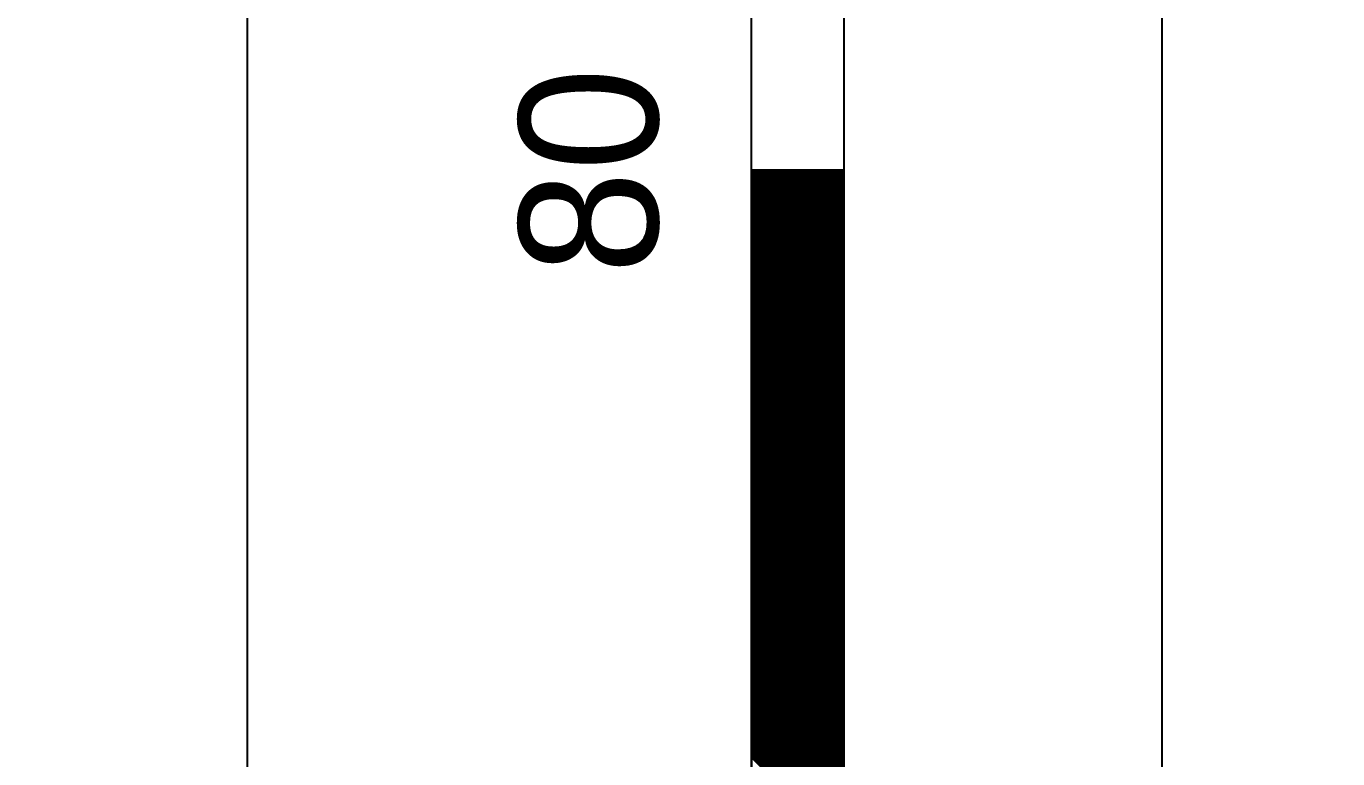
# Model space of a CAD drawing. Extents: x 731854 to 732444, y 4380981 to 4382008.
# Drawn here: x 732085.85 to 732099.99, y 4381954.66 to 4381962.56 of the extents above; entities that cross this region are included whole.
import ezdxf
from ezdxf.enums import TextEntityAlignment as Align

# ---------------------------------------------------------------- set-up
doc = ezdxf.new("R2010")
doc.units = 0
doc.layers.get('0').update_dxf_attribs({"linetype": 'CONTINUOUS'})

msp = doc.modelspace()

# ---------------------------------------------------------------- linework, layer by layer
at = {"color": 0, "linetype": 'CONTINUOUS'}
for p, q in [((732093.67, 4381881.01), (732093.67, 4381981.01)), ((732093.67, 4381881.01), (732093.67, 4381981.01)), ((732094.67, 4381881.01), (732094.67, 4381981.01)), ((732094.67, 4381881.01), (732094.67, 4381981.01)), ((732094.67, 4381960), (732093.67, 4381961)), ((732094.67, 4381960), (732093.67, 4381961)), ((732094.67, 4381959.99), (732093.67, 4381960.99)), ((732094.67, 4381959.99), (732093.67, 4381960.99)), ((732094.67, 4381959.97), (732093.67, 4381960.97)), ((732094.67, 4381959.97), (732093.67, 4381960.97)), ((732094.67, 4381959.96), (732093.67, 4381960.96)), ((732094.67, 4381959.96), (732093.67, 4381960.96)), ((732094.67, 4381959.95), (732093.67, 4381960.95)), ((732094.67, 4381959.95), (732093.67, 4381960.95)), ((732094.67, 4381959.93), (732093.67, 4381960.93)), ((732094.67, 4381959.93), (732093.67, 4381960.93)), ((732094.67, 4381959.92), (732093.67, 4381960.92)), ((732094.67, 4381959.92), (732093.67, 4381960.92)), ((732094.67, 4381959.9), (732093.67, 4381960.9)), ((732094.67, 4381959.9), (732093.67, 4381960.9)), ((732094.67, 4381960.02), (732093.68, 4381961.01)), ((732094.67, 4381960.02), (732093.68, 4381961.01)), ((732094.67, 4381960.03), (732093.69, 4381961.01)), ((732094.67, 4381960.03), (732093.69, 4381961.01)), ((732094.67, 4381960.05), (732093.71, 4381961.01)), ((732094.67, 4381960.05), (732093.71, 4381961.01)), ((732094.67, 4381960.06), (732093.72, 4381961.01)), ((732094.67, 4381960.06), (732093.72, 4381961.01)), ((732094.67, 4381960.07), (732093.73, 4381961.01)), ((732094.67, 4381960.07), (732093.73, 4381961.01)), ((732094.67, 4381960.09), (732093.75, 4381961.01)), ((732094.67, 4381960.09), (732093.75, 4381961.01)), ((732094.67, 4381960.1), (732093.76, 4381961.01)), ((732094.67, 4381960.1), (732093.76, 4381961.01)), ((732094.67, 4381960.12), (732093.78, 4381961.01)), ((732094.67, 4381960.12), (732093.78, 4381961.01)), ((732094.67, 4381960.13), (732093.79, 4381961.01)), ((732094.67, 4381960.13), (732093.79, 4381961.01)), ((732094.67, 4381960.14), (732093.8, 4381961.01)), ((732094.67, 4381960.14), (732093.8, 4381961.01)), ((732094.67, 4381960.16), (732093.82, 4381961.01)), ((732094.67, 4381960.16), (732093.82, 4381961.01)), ((732094.67, 4381960.17), (732093.83, 4381961.01)), ((732094.67, 4381960.17), (732093.83, 4381961.01)), ((732094.67, 4381960.19), (732093.85, 4381961.01)), ((732094.67, 4381960.19), (732093.85, 4381961.01)), ((732094.67, 4381960.2), (732093.86, 4381961.01)), ((732094.67, 4381960.2), (732093.86, 4381961.01)), ((732094.67, 4381960.22), (732093.88, 4381961.01)), ((732094.67, 4381960.22), (732093.88, 4381961.01)), ((732094.67, 4381960.23), (732093.89, 4381961.01)), ((732094.67, 4381960.23), (732093.89, 4381961.01)), ((732094.67, 4381960.24), (732093.9, 4381961.01)), ((732094.67, 4381960.24), (732093.9, 4381961.01)), ((732094.67, 4381960.26), (732093.92, 4381961.01)), ((732094.67, 4381960.26), (732093.92, 4381961.01)), ((732094.67, 4381960.27), (732093.93, 4381961.01)), ((732094.67, 4381960.27), (732093.93, 4381961.01)), ((732094.67, 4381960.29), (732093.95, 4381961.01)), ((732094.67, 4381960.29), (732093.95, 4381961.01)), ((732094.67, 4381960.3), (732093.96, 4381961.01)), ((732094.67, 4381960.3), (732093.96, 4381961.01)), ((732094.67, 4381960.31), (732093.97, 4381961.01)), ((732094.67, 4381960.31), (732093.97, 4381961.01)), ((732094.67, 4381960.33), (732093.99, 4381961.01)), ((732094.67, 4381960.33), (732093.99, 4381961.01)), ((732094.67, 4381960.34), (732094, 4381961.01)), ((732094.67, 4381960.34), (732094, 4381961.01)), ((732094.67, 4381960.36), (732094.02, 4381961.01)), ((732094.67, 4381960.36), (732094.02, 4381961.01)), ((732094.67, 4381960.37), (732094.03, 4381961.01)), ((732094.67, 4381960.37), (732094.03, 4381961.01)), ((732094.67, 4381960.39), (732094.05, 4381961.01)), ((732094.67, 4381960.39), (732094.05, 4381961.01)), ((732094.67, 4381960.4), (732094.06, 4381961.01)), ((732094.67, 4381960.4), (732094.06, 4381961.01)), ((732094.67, 4381960.41), (732094.07, 4381961.01)), ((732094.67, 4381960.41), (732094.07, 4381961.01)), ((732094.67, 4381960.43), (732094.09, 4381961.01)), ((732094.67, 4381960.43), (732094.09, 4381961.01)), ((732094.67, 4381960.44), (732094.1, 4381961.01)), ((732094.67, 4381960.44), (732094.1, 4381961.01)), ((732094.67, 4381960.46), (732094.12, 4381961.01)), ((732094.67, 4381960.46), (732094.12, 4381961.01)), ((732094.67, 4381960.47), (732094.13, 4381961.01)), ((732094.67, 4381960.47), (732094.13, 4381961.01)), ((732094.67, 4381960.48), (732094.14, 4381961.01)), ((732094.67, 4381960.48), (732094.14, 4381961.01)), ((732094.67, 4381960.5), (732094.16, 4381961.01)), ((732094.67, 4381960.5), (732094.16, 4381961.01)), ((732094.67, 4381960.51), (732094.17, 4381961.01)), ((732094.67, 4381960.51), (732094.17, 4381961.01)), ((732094.67, 4381960.53), (732094.19, 4381961.01)), ((732094.67, 4381960.53), (732094.19, 4381961.01)), ((732094.67, 4381960.54), (732094.2, 4381961.01)), ((732094.67, 4381960.54), (732094.2, 4381961.01)), ((732094.67, 4381960.55), (732094.21, 4381961.01)), ((732094.67, 4381960.55), (732094.21, 4381961.01)), ((732094.67, 4381960.57), (732094.23, 4381961.01)), ((732094.67, 4381960.57), (732094.23, 4381961.01)), ((732094.67, 4381960.58), (732094.24, 4381961.01)), ((732094.67, 4381960.58), (732094.24, 4381961.01)), ((732094.67, 4381960.6), (732094.26, 4381961.01)), ((732094.67, 4381960.6), (732094.26, 4381961.01)), ((732094.67, 4381960.61), (732094.27, 4381961.01)), ((732094.67, 4381960.61), (732094.27, 4381961.01)), ((732094.67, 4381960.63), (732094.29, 4381961.01)), ((732094.67, 4381960.63), (732094.29, 4381961.01)), ((732094.67, 4381960.64), (732094.3, 4381961.01)), ((732094.67, 4381960.64), (732094.3, 4381961.01)), ((732094.67, 4381960.65), (732094.31, 4381961.01)), ((732094.67, 4381960.65), (732094.31, 4381961.01)), ((732094.67, 4381960.67), (732094.33, 4381961.01)), ((732094.67, 4381960.67), (732094.33, 4381961.01)), ((732094.67, 4381960.68), (732094.34, 4381961.01)), ((732094.67, 4381960.68), (732094.34, 4381961.01)), ((732094.67, 4381960.7), (732094.36, 4381961.01)), ((732094.67, 4381960.7), (732094.36, 4381961.01)), ((732094.67, 4381960.71), (732094.37, 4381961.01)), ((732094.67, 4381960.71), (732094.37, 4381961.01)), ((732094.67, 4381960.72), (732094.38, 4381961.01)), ((732094.67, 4381960.72), (732094.38, 4381961.01)), ((732094.67, 4381960.74), (732094.4, 4381961.01)), ((732094.67, 4381960.74), (732094.4, 4381961.01)), ((732094.67, 4381960.75), (732094.41, 4381961.01)), ((732094.67, 4381960.75), (732094.41, 4381961.01)), ((732094.67, 4381960.77), (732094.43, 4381961.01)), ((732094.67, 4381960.77), (732094.43, 4381961.01)), ((732094.67, 4381960.78), (732094.44, 4381961.01)), ((732094.67, 4381960.78), (732094.44, 4381961.01)), ((732094.67, 4381960.8), (732094.46, 4381961.01)), ((732094.67, 4381960.8), (732094.46, 4381961.01)), ((732094.67, 4381960.81), (732094.47, 4381961.01)), ((732094.67, 4381960.81), (732094.47, 4381961.01)), ((732094.67, 4381960.82), (732094.48, 4381961.01)), ((732094.67, 4381960.82), (732094.48, 4381961.01)), ((732094.67, 4381960.84), (732094.5, 4381961.01)), ((732094.67, 4381960.84), (732094.5, 4381961.01)), ((732094.67, 4381960.85), (732094.51, 4381961.01)), ((732094.67, 4381960.85), (732094.51, 4381961.01)), ((732094.67, 4381960.87), (732094.53, 4381961.01)), ((732094.67, 4381960.87), (732094.53, 4381961.01)), ((732094.67, 4381960.88), (732094.54, 4381961.01)), ((732094.67, 4381960.88), (732094.54, 4381961.01)), ((732094.67, 4381960.89), (732094.55, 4381961.01)), ((732094.67, 4381960.89), (732094.55, 4381961.01)), ((732094.67, 4381960.91), (732094.57, 4381961.01)), ((732094.67, 4381960.91), (732094.57, 4381961.01)), ((732094.67, 4381960.92), (732094.58, 4381961.01)), ((732094.67, 4381960.92), (732094.58, 4381961.01)), ((732094.67, 4381960.94), (732094.6, 4381961.01)), ((732094.67, 4381960.94), (732094.6, 4381961.01)), ((732094.67, 4381960.95), (732094.61, 4381961.01)), ((732094.67, 4381960.95), (732094.61, 4381961.01)), ((732094.67, 4381960.96), (732094.62, 4381961.01)), ((732094.67, 4381960.96), (732094.62, 4381961.01)), ((732094.67, 4381960.98), (732094.64, 4381961.01)), ((732094.67, 4381960.98), (732094.64, 4381961.01)), ((732094.67, 4381960.99), (732094.65, 4381961.01)), ((732094.67, 4381960.99), (732094.65, 4381961.01)), ((732094.67, 4381959.89), (732093.67, 4381960.89)), ((732094.67, 4381959.89), (732093.67, 4381960.89)), ((732094.67, 4381959.88), (732093.67, 4381960.88)), ((732094.67, 4381959.88), (732093.67, 4381960.88)), ((732094.67, 4381959.86), (732093.67, 4381960.86)), ((732094.67, 4381959.86), (732093.67, 4381960.86)), ((732094.67, 4381959.85), (732093.67, 4381960.85)), ((732094.67, 4381959.85), (732093.67, 4381960.85)), ((732094.67, 4381959.83), (732093.67, 4381960.83)), ((732094.67, 4381959.83), (732093.67, 4381960.83)), ((732094.67, 4381959.82), (732093.67, 4381960.82)), ((732094.67, 4381959.82), (732093.67, 4381960.82)), ((732094.67, 4381959.81), (732093.67, 4381960.81)), ((732094.67, 4381959.81), (732093.67, 4381960.81)), ((732094.67, 4381959.79), (732093.67, 4381960.79)), ((732094.67, 4381959.79), (732093.67, 4381960.79)), ((732094.67, 4381959.78), (732093.67, 4381960.78)), ((732094.67, 4381959.78), (732093.67, 4381960.78)), ((732094.67, 4381959.76), (732093.67, 4381960.76)), ((732094.67, 4381959.76), (732093.67, 4381960.76)), ((732094.67, 4381959.75), (732093.67, 4381960.75)), ((732094.67, 4381959.75), (732093.67, 4381960.75)), ((732094.67, 4381959.73), (732093.67, 4381960.73)), ((732094.67, 4381959.73), (732093.67, 4381960.73)), ((732094.67, 4381959.72), (732093.67, 4381960.72)), ((732094.67, 4381959.72), (732093.67, 4381960.72)), ((732094.67, 4381959.71), (732093.67, 4381960.71)), ((732094.67, 4381959.71), (732093.67, 4381960.71)), ((732094.67, 4381959.69), (732093.67, 4381960.69)), ((732094.67, 4381959.69), (732093.67, 4381960.69)), ((732094.67, 4381959.68), (732093.67, 4381960.68)), ((732094.67, 4381959.68), (732093.67, 4381960.68)), ((732094.67, 4381959.66), (732093.67, 4381960.66)), ((732094.67, 4381959.66), (732093.67, 4381960.66)), ((732094.67, 4381959.65), (732093.67, 4381960.65)), ((732094.67, 4381959.65), (732093.67, 4381960.65)), ((732094.67, 4381959.64), (732093.67, 4381960.64)), ((732094.67, 4381959.64), (732093.67, 4381960.64)), ((732094.67, 4381959.62), (732093.67, 4381960.62)), ((732094.67, 4381959.62), (732093.67, 4381960.62)), ((732094.67, 4381959.61), (732093.67, 4381960.61)), ((732094.67, 4381959.61), (732093.67, 4381960.61)), ((732094.67, 4381959.59), (732093.67, 4381960.59)), ((732094.67, 4381959.59), (732093.67, 4381960.59)), ((732094.67, 4381959.58), (732093.67, 4381960.58)), ((732094.67, 4381959.58), (732093.67, 4381960.58)), ((732094.67, 4381959.56), (732093.67, 4381960.56)), ((732094.67, 4381959.56), (732093.67, 4381960.56)), ((732094.67, 4381959.55), (732093.67, 4381960.55)), ((732094.67, 4381959.55), (732093.67, 4381960.55)), ((732094.67, 4381959.54), (732093.67, 4381960.54)), ((732094.67, 4381959.54), (732093.67, 4381960.54)), ((732094.67, 4381959.52), (732093.67, 4381960.52)), ((732094.67, 4381959.52), (732093.67, 4381960.52)), ((732094.67, 4381959.51), (732093.67, 4381960.51)), ((732094.67, 4381959.51), (732093.67, 4381960.51)), ((732094.67, 4381959.49), (732093.67, 4381960.49)), ((732094.67, 4381959.49), (732093.67, 4381960.49)), ((732094.67, 4381959.48), (732093.67, 4381960.48)), ((732094.67, 4381959.48), (732093.67, 4381960.48)), ((732094.67, 4381959.47), (732093.67, 4381960.47)), ((732094.67, 4381959.47), (732093.67, 4381960.47)), ((732094.67, 4381959.45), (732093.67, 4381960.45)), ((732094.67, 4381959.45), (732093.67, 4381960.45)), ((732094.67, 4381959.44), (732093.67, 4381960.44)), ((732094.67, 4381959.44), (732093.67, 4381960.44)), ((732094.67, 4381959.42), (732093.67, 4381960.42)), ((732094.67, 4381959.42), (732093.67, 4381960.42)), ((732094.67, 4381959.41), (732093.67, 4381960.41)), ((732094.67, 4381959.41), (732093.67, 4381960.41)), ((732094.67, 4381959.4), (732093.67, 4381960.4)), ((732094.67, 4381959.4), (732093.67, 4381960.4)), ((732094.67, 4381959.38), (732093.67, 4381960.38)), ((732094.67, 4381959.38), (732093.67, 4381960.38)), ((732094.67, 4381959.37), (732093.67, 4381960.37)), ((732094.67, 4381959.37), (732093.67, 4381960.37)), ((732094.67, 4381959.35), (732093.67, 4381960.35)), ((732094.67, 4381959.35), (732093.67, 4381960.35)), ((732094.67, 4381959.34), (732093.67, 4381960.34)), ((732094.67, 4381959.34), (732093.67, 4381960.34)), ((732094.67, 4381959.32), (732093.67, 4381960.32)), ((732094.67, 4381959.32), (732093.67, 4381960.32)), ((732094.67, 4381959.31), (732093.67, 4381960.31)), ((732094.67, 4381959.31), (732093.67, 4381960.31)), ((732094.67, 4381959.3), (732093.67, 4381960.3)), ((732094.67, 4381959.3), (732093.67, 4381960.3)), ((732094.67, 4381959.28), (732093.67, 4381960.28)), ((732094.67, 4381959.28), (732093.67, 4381960.28)), ((732094.67, 4381959.27), (732093.67, 4381960.27)), ((732094.67, 4381959.27), (732093.67, 4381960.27)), ((732094.67, 4381959.25), (732093.67, 4381960.25)), ((732094.67, 4381959.25), (732093.67, 4381960.25)), ((732094.67, 4381959.24), (732093.67, 4381960.24)), ((732094.67, 4381959.24), (732093.67, 4381960.24)), ((732094.67, 4381959.23), (732093.67, 4381960.23)), ((732094.67, 4381959.23), (732093.67, 4381960.23)), ((732094.67, 4381959.21), (732093.67, 4381960.21)), ((732094.67, 4381959.21), (732093.67, 4381960.21)), ((732094.67, 4381959.2), (732093.67, 4381960.2)), ((732094.67, 4381959.2), (732093.67, 4381960.2)), ((732094.67, 4381959.18), (732093.67, 4381960.18)), ((732094.67, 4381959.18), (732093.67, 4381960.18)), ((732094.67, 4381959.17), (732093.67, 4381960.17)), ((732094.67, 4381959.17), (732093.67, 4381960.17)), ((732094.67, 4381959.15), (732093.67, 4381960.15)), ((732094.67, 4381959.15), (732093.67, 4381960.15)), ((732094.67, 4381959.14), (732093.67, 4381960.14)), ((732094.67, 4381959.14), (732093.67, 4381960.14)), ((732094.67, 4381959.13), (732093.67, 4381960.13)), ((732094.67, 4381959.13), (732093.67, 4381960.13)), ((732094.67, 4381959.11), (732093.67, 4381960.11)), ((732094.67, 4381959.11), (732093.67, 4381960.11)), ((732094.67, 4381959.1), (732093.67, 4381960.1)), ((732094.67, 4381959.1), (732093.67, 4381960.1)), ((732094.67, 4381959.08), (732093.67, 4381960.08)), ((732094.67, 4381959.08), (732093.67, 4381960.08)), ((732094.67, 4381959.07), (732093.67, 4381960.07)), ((732094.67, 4381959.07), (732093.67, 4381960.07)), ((732094.67, 4381959.06), (732093.67, 4381960.06)), ((732094.67, 4381959.06), (732093.67, 4381960.06)), ((732094.67, 4381959.04), (732093.67, 4381960.04)), ((732094.67, 4381959.04), (732093.67, 4381960.04)), ((732094.67, 4381959.03), (732093.67, 4381960.03)), ((732094.67, 4381959.03), (732093.67, 4381960.03)), ((732094.67, 4381959.01), (732093.67, 4381960.01)), ((732094.67, 4381959.01), (732093.67, 4381960.01)), ((732094.67, 4381959), (732093.67, 4381960)), ((732094.67, 4381959), (732093.67, 4381960)), ((732094.67, 4381958.98), (732093.67, 4381959.98)), ((732094.67, 4381958.98), (732093.67, 4381959.98)), ((732094.67, 4381958.97), (732093.67, 4381959.97)), ((732094.67, 4381958.97), (732093.67, 4381959.97)), ((732094.67, 4381958.96), (732093.67, 4381959.96)), ((732094.67, 4381958.96), (732093.67, 4381959.96)), ((732094.67, 4381958.94), (732093.67, 4381959.94)), ((732094.67, 4381958.94), (732093.67, 4381959.94)), ((732094.67, 4381958.93), (732093.67, 4381959.93)), ((732094.67, 4381958.93), (732093.67, 4381959.93)), ((732094.67, 4381958.91), (732093.67, 4381959.91)), ((732094.67, 4381958.91), (732093.67, 4381959.91)), ((732094.67, 4381958.9), (732093.67, 4381959.9)), ((732094.67, 4381958.9), (732093.67, 4381959.9)), ((732094.67, 4381958.89), (732093.67, 4381959.89)), ((732094.67, 4381958.89), (732093.67, 4381959.89)), ((732094.67, 4381958.87), (732093.67, 4381959.87)), ((732094.67, 4381958.87), (732093.67, 4381959.87)), ((732094.67, 4381958.86), (732093.67, 4381959.86)), ((732094.67, 4381958.86), (732093.67, 4381959.86)), ((732094.67, 4381958.84), (732093.67, 4381959.84)), ((732094.67, 4381958.84), (732093.67, 4381959.84)), ((732094.67, 4381958.83), (732093.67, 4381959.83)), ((732094.67, 4381958.83), (732093.67, 4381959.83)), ((732094.67, 4381958.82), (732093.67, 4381959.82)), ((732094.67, 4381958.82), (732093.67, 4381959.82)), ((732094.67, 4381958.8), (732093.67, 4381959.8)), ((732094.67, 4381958.8), (732093.67, 4381959.8)), ((732094.67, 4381958.79), (732093.67, 4381959.79)), ((732094.67, 4381958.79), (732093.67, 4381959.79)), ((732094.67, 4381958.77), (732093.67, 4381959.77)), ((732094.67, 4381958.77), (732093.67, 4381959.77)), ((732094.67, 4381958.76), (732093.67, 4381959.76)), ((732094.67, 4381958.76), (732093.67, 4381959.76)), ((732094.67, 4381958.74), (732093.67, 4381959.74)), ((732094.67, 4381958.74), (732093.67, 4381959.74)), ((732094.67, 4381958.73), (732093.67, 4381959.73)), ((732094.67, 4381958.73), (732093.67, 4381959.73)), ((732094.67, 4381958.72), (732093.67, 4381959.72)), ((732094.67, 4381958.72), (732093.67, 4381959.72)), ((732094.67, 4381958.7), (732093.67, 4381959.7)), ((732094.67, 4381958.7), (732093.67, 4381959.7)), ((732094.67, 4381958.69), (732093.67, 4381959.69)), ((732094.67, 4381958.69), (732093.67, 4381959.69)), ((732094.67, 4381958.67), (732093.67, 4381959.67)), ((732094.67, 4381958.67), (732093.67, 4381959.67)), ((732094.67, 4381958.66), (732093.67, 4381959.66)), ((732094.67, 4381958.66), (732093.67, 4381959.66)), ((732094.67, 4381958.65), (732093.67, 4381959.65)), ((732094.67, 4381958.65), (732093.67, 4381959.65)), ((732094.67, 4381958.63), (732093.67, 4381959.63)), ((732094.67, 4381958.63), (732093.67, 4381959.63)), ((732094.67, 4381958.62), (732093.67, 4381959.62)), ((732094.67, 4381958.62), (732093.67, 4381959.62)), ((732094.67, 4381958.6), (732093.67, 4381959.6)), ((732094.67, 4381958.6), (732093.67, 4381959.6)), ((732094.67, 4381958.59), (732093.67, 4381959.59)), ((732094.67, 4381958.59), (732093.67, 4381959.59)), ((732094.67, 4381958.57), (732093.67, 4381959.57)), ((732094.67, 4381958.57), (732093.67, 4381959.57)), ((732094.67, 4381958.56), (732093.67, 4381959.56)), ((732094.67, 4381958.56), (732093.67, 4381959.56)), ((732094.67, 4381958.55), (732093.67, 4381959.55)), ((732094.67, 4381958.55), (732093.67, 4381959.55)), ((732094.67, 4381958.53), (732093.67, 4381959.53)), ((732094.67, 4381958.53), (732093.67, 4381959.53)), ((732094.67, 4381958.52), (732093.67, 4381959.52)), ((732094.67, 4381958.52), (732093.67, 4381959.52)), ((732094.67, 4381958.5), (732093.67, 4381959.5)), ((732094.67, 4381958.5), (732093.67, 4381959.5)), ((732094.67, 4381958.49), (732093.67, 4381959.49)), ((732094.67, 4381958.49), (732093.67, 4381959.49)), ((732094.67, 4381958.48), (732093.67, 4381959.48)), ((732094.67, 4381958.48), (732093.67, 4381959.48)), ((732094.67, 4381958.46), (732093.67, 4381959.46)), ((732094.67, 4381958.46), (732093.67, 4381959.46)), ((732094.67, 4381958.45), (732093.67, 4381959.45)), ((732094.67, 4381958.45), (732093.67, 4381959.45)), ((732094.67, 4381958.43), (732093.67, 4381959.43)), ((732094.67, 4381958.43), (732093.67, 4381959.43)), ((732094.67, 4381958.42), (732093.67, 4381959.42)), ((732094.67, 4381958.42), (732093.67, 4381959.42)), ((732094.67, 4381958.41), (732093.67, 4381959.41)), ((732094.67, 4381958.41), (732093.67, 4381959.41)), ((732094.67, 4381958.39), (732093.67, 4381959.39)), ((732094.67, 4381958.39), (732093.67, 4381959.39)), ((732094.67, 4381958.38), (732093.67, 4381959.38)), ((732094.67, 4381958.38), (732093.67, 4381959.38)), ((732094.67, 4381958.36), (732093.67, 4381959.36)), ((732094.67, 4381958.36), (732093.67, 4381959.36)), ((732094.67, 4381958.35), (732093.67, 4381959.35)), ((732094.67, 4381958.35), (732093.67, 4381959.35)), ((732094.67, 4381958.33), (732093.67, 4381959.33)), ((732094.67, 4381958.33), (732093.67, 4381959.33)), ((732094.67, 4381958.32), (732093.67, 4381959.32)), ((732094.67, 4381958.32), (732093.67, 4381959.32)), ((732094.67, 4381958.31), (732093.67, 4381959.31)), ((732094.67, 4381958.31), (732093.67, 4381959.31)), ((732094.67, 4381958.29), (732093.67, 4381959.29)), ((732094.67, 4381958.29), (732093.67, 4381959.29)), ((732094.67, 4381958.28), (732093.67, 4381959.28)), ((732094.67, 4381958.28), (732093.67, 4381959.28)), ((732094.67, 4381958.26), (732093.67, 4381959.26)), ((732094.67, 4381958.26), (732093.67, 4381959.26)), ((732094.67, 4381958.25), (732093.67, 4381959.25)), ((732094.67, 4381958.25), (732093.67, 4381959.25)), ((732094.67, 4381958.24), (732093.67, 4381959.24)), ((732094.67, 4381958.24), (732093.67, 4381959.24)), ((732094.67, 4381958.22), (732093.67, 4381959.22)), ((732094.67, 4381958.22), (732093.67, 4381959.22)), ((732094.67, 4381958.21), (732093.67, 4381959.21)), ((732094.67, 4381958.21), (732093.67, 4381959.21)), ((732094.67, 4381958.19), (732093.67, 4381959.19)), ((732094.67, 4381958.19), (732093.67, 4381959.19)), ((732094.67, 4381958.18), (732093.67, 4381959.18)), ((732094.67, 4381958.18), (732093.67, 4381959.18)), ((732094.67, 4381958.16), (732093.67, 4381959.16)), ((732094.67, 4381958.16), (732093.67, 4381959.16)), ((732094.67, 4381958.15), (732093.67, 4381959.15)), ((732094.67, 4381958.15), (732093.67, 4381959.15)), ((732094.67, 4381958.14), (732093.67, 4381959.14)), ((732094.67, 4381958.14), (732093.67, 4381959.14)), ((732094.67, 4381958.12), (732093.67, 4381959.12)), ((732094.67, 4381958.12), (732093.67, 4381959.12)), ((732094.67, 4381958.11), (732093.67, 4381959.11)), ((732094.67, 4381958.11), (732093.67, 4381959.11)), ((732094.67, 4381958.09), (732093.67, 4381959.09)), ((732094.67, 4381958.09), (732093.67, 4381959.09)), ((732094.67, 4381958.08), (732093.67, 4381959.08)), ((732094.67, 4381958.08), (732093.67, 4381959.08)), ((732094.67, 4381958.07), (732093.67, 4381959.07)), ((732094.67, 4381958.07), (732093.67, 4381959.07)), ((732094.67, 4381958.05), (732093.67, 4381959.05)), ((732094.67, 4381958.05), (732093.67, 4381959.05)), ((732094.67, 4381958.04), (732093.67, 4381959.04)), ((732094.67, 4381958.04), (732093.67, 4381959.04)), ((732094.67, 4381958.02), (732093.67, 4381959.02)), ((732094.67, 4381958.02), (732093.67, 4381959.02)), ((732094.67, 4381958.01), (732093.67, 4381959.01)), ((732094.67, 4381958.01), (732093.67, 4381959.01)), ((732094.67, 4381958), (732093.67, 4381959)), ((732094.67, 4381958), (732093.67, 4381959)), ((732094.67, 4381957.98), (732093.67, 4381958.98)), ((732094.67, 4381957.98), (732093.67, 4381958.98)), ((732094.67, 4381957.97), (732093.67, 4381958.97)), ((732094.67, 4381957.97), (732093.67, 4381958.97)), ((732094.67, 4381957.95), (732093.67, 4381958.95)), ((732094.67, 4381957.95), (732093.67, 4381958.95)), ((732094.67, 4381957.94), (732093.67, 4381958.94)), ((732094.67, 4381957.94), (732093.67, 4381958.94)), ((732094.67, 4381957.92), (732093.67, 4381958.92)), ((732094.67, 4381957.92), (732093.67, 4381958.92)), ((732094.67, 4381957.91), (732093.67, 4381958.91)), ((732094.67, 4381957.91), (732093.67, 4381958.91)), ((732094.67, 4381957.9), (732093.67, 4381958.9)), ((732094.67, 4381957.9), (732093.67, 4381958.9)), ((732094.67, 4381957.88), (732093.67, 4381958.88)), ((732094.67, 4381957.88), (732093.67, 4381958.88)), ((732094.67, 4381957.87), (732093.67, 4381958.87)), ((732094.67, 4381957.87), (732093.67, 4381958.87)), ((732094.67, 4381957.85), (732093.67, 4381958.85)), ((732094.67, 4381957.85), (732093.67, 4381958.85)), ((732094.67, 4381957.84), (732093.67, 4381958.84)), ((732094.67, 4381957.84), (732093.67, 4381958.84)), ((732094.67, 4381957.83), (732093.67, 4381958.83)), ((732094.67, 4381957.83), (732093.67, 4381958.83)), ((732094.67, 4381957.81), (732093.67, 4381958.81)), ((732094.67, 4381957.81), (732093.67, 4381958.81)), ((732094.67, 4381957.8), (732093.67, 4381958.8)), ((732094.67, 4381957.8), (732093.67, 4381958.8)), ((732094.67, 4381957.78), (732093.67, 4381958.78)), ((732094.67, 4381957.78), (732093.67, 4381958.78)), ((732094.67, 4381957.77), (732093.67, 4381958.77)), ((732094.67, 4381957.77), (732093.67, 4381958.77)), ((732094.67, 4381957.75), (732093.67, 4381958.75)), ((732094.67, 4381957.75), (732093.67, 4381958.75)), ((732094.67, 4381957.74), (732093.67, 4381958.74)), ((732094.67, 4381957.74), (732093.67, 4381958.74)), ((732094.67, 4381957.73), (732093.67, 4381958.73)), ((732094.67, 4381957.73), (732093.67, 4381958.73)), ((732094.67, 4381957.71), (732093.67, 4381958.71)), ((732094.67, 4381957.71), (732093.67, 4381958.71)), ((732094.67, 4381957.7), (732093.67, 4381958.7)), ((732094.67, 4381957.7), (732093.67, 4381958.7)), ((732094.67, 4381957.68), (732093.67, 4381958.68)), ((732094.67, 4381957.68), (732093.67, 4381958.68)), ((732094.67, 4381957.67), (732093.67, 4381958.67)), ((732094.67, 4381957.67), (732093.67, 4381958.67)), ((732094.67, 4381957.66), (732093.67, 4381958.66)), ((732094.67, 4381957.66), (732093.67, 4381958.66)), ((732094.67, 4381957.64), (732093.67, 4381958.64)), ((732094.67, 4381957.64), (732093.67, 4381958.64)), ((732094.67, 4381957.63), (732093.67, 4381958.63)), ((732094.67, 4381957.63), (732093.67, 4381958.63)), ((732094.67, 4381957.61), (732093.67, 4381958.61)), ((732094.67, 4381957.61), (732093.67, 4381958.61)), ((732094.67, 4381957.6), (732093.67, 4381958.6)), ((732094.67, 4381957.6), (732093.67, 4381958.6)), ((732094.67, 4381957.58), (732093.67, 4381958.58)), ((732094.67, 4381957.58), (732093.67, 4381958.58)), ((732094.67, 4381957.57), (732093.67, 4381958.57)), ((732094.67, 4381957.57), (732093.67, 4381958.57)), ((732094.67, 4381957.56), (732093.67, 4381958.56)), ((732094.67, 4381957.56), (732093.67, 4381958.56)), ((732094.67, 4381957.54), (732093.67, 4381958.54)), ((732094.67, 4381957.54), (732093.67, 4381958.54)), ((732094.67, 4381957.53), (732093.67, 4381958.53)), ((732094.67, 4381957.53), (732093.67, 4381958.53)), ((732094.67, 4381957.51), (732093.67, 4381958.51)), ((732094.67, 4381957.51), (732093.67, 4381958.51)), ((732094.67, 4381957.5), (732093.67, 4381958.5)), ((732094.67, 4381957.5), (732093.67, 4381958.5)), ((732094.67, 4381957.49), (732093.67, 4381958.49)), ((732094.67, 4381957.49), (732093.67, 4381958.49)), ((732094.67, 4381957.47), (732093.67, 4381958.47)), ((732094.67, 4381957.47), (732093.67, 4381958.47)), ((732094.67, 4381957.46), (732093.67, 4381958.46)), ((732094.67, 4381957.46), (732093.67, 4381958.46)), ((732094.67, 4381957.44), (732093.67, 4381958.44)), ((732094.67, 4381957.44), (732093.67, 4381958.44)), ((732094.67, 4381957.43), (732093.67, 4381958.43)), ((732094.67, 4381957.43), (732093.67, 4381958.43)), ((732094.67, 4381957.42), (732093.67, 4381958.42)), ((732094.67, 4381957.42), (732093.67, 4381958.42)), ((732094.67, 4381957.4), (732093.67, 4381958.4)), ((732094.67, 4381957.4), (732093.67, 4381958.4)), ((732094.67, 4381957.39), (732093.67, 4381958.39)), ((732094.67, 4381957.39), (732093.67, 4381958.39)), ((732094.67, 4381957.37), (732093.67, 4381958.37)), ((732094.67, 4381957.37), (732093.67, 4381958.37)), ((732094.67, 4381957.36), (732093.67, 4381958.36)), ((732094.67, 4381957.36), (732093.67, 4381958.36)), ((732094.67, 4381957.34), (732093.67, 4381958.34)), ((732094.67, 4381957.34), (732093.67, 4381958.34)), ((732094.67, 4381957.33), (732093.67, 4381958.33)), ((732094.67, 4381957.33), (732093.67, 4381958.33)), ((732094.67, 4381957.32), (732093.67, 4381958.32)), ((732094.67, 4381957.32), (732093.67, 4381958.32)), ((732094.67, 4381957.3), (732093.67, 4381958.3)), ((732094.67, 4381957.3), (732093.67, 4381958.3)), ((732094.67, 4381957.29), (732093.67, 4381958.29)), ((732094.67, 4381957.29), (732093.67, 4381958.29)), ((732094.67, 4381957.27), (732093.67, 4381958.27)), ((732094.67, 4381957.27), (732093.67, 4381958.27)), ((732094.67, 4381957.26), (732093.67, 4381958.26)), ((732094.67, 4381957.26), (732093.67, 4381958.26)), ((732094.67, 4381957.25), (732093.67, 4381958.25)), ((732094.67, 4381957.25), (732093.67, 4381958.25)), ((732094.67, 4381957.23), (732093.67, 4381958.23)), ((732094.67, 4381957.23), (732093.67, 4381958.23)), ((732094.67, 4381957.22), (732093.67, 4381958.22)), ((732094.67, 4381957.22), (732093.67, 4381958.22)), ((732094.67, 4381957.2), (732093.67, 4381958.2)), ((732094.67, 4381957.2), (732093.67, 4381958.2)), ((732094.67, 4381957.19), (732093.67, 4381958.19)), ((732094.67, 4381957.19), (732093.67, 4381958.19)), ((732094.67, 4381957.17), (732093.67, 4381958.17)), ((732094.67, 4381957.17), (732093.67, 4381958.17)), ((732094.67, 4381957.16), (732093.67, 4381958.16)), ((732094.67, 4381957.16), (732093.67, 4381958.16)), ((732094.67, 4381957.15), (732093.67, 4381958.15)), ((732094.67, 4381957.15), (732093.67, 4381958.15)), ((732094.67, 4381957.13), (732093.67, 4381958.13)), ((732094.67, 4381957.13), (732093.67, 4381958.13)), ((732094.67, 4381957.12), (732093.67, 4381958.12)), ((732094.67, 4381957.12), (732093.67, 4381958.12)), ((732094.67, 4381957.1), (732093.67, 4381958.1)), ((732094.67, 4381957.1), (732093.67, 4381958.1)), ((732094.67, 4381957.09), (732093.67, 4381958.09)), ((732094.67, 4381957.09), (732093.67, 4381958.09)), ((732094.67, 4381957.08), (732093.67, 4381958.08)), ((732094.67, 4381957.08), (732093.67, 4381958.08)), ((732094.67, 4381957.06), (732093.67, 4381958.06)), ((732094.67, 4381957.06), (732093.67, 4381958.06)), ((732094.67, 4381957.05), (732093.67, 4381958.05)), ((732094.67, 4381957.05), (732093.67, 4381958.05)), ((732094.67, 4381957.03), (732093.67, 4381958.03)), ((732094.67, 4381957.03), (732093.67, 4381958.03)), ((732094.67, 4381957.02), (732093.67, 4381958.02)), ((732094.67, 4381957.02), (732093.67, 4381958.02)), ((732094.67, 4381957.01), (732093.67, 4381958.01)), ((732094.67, 4381957.01), (732093.67, 4381958.01)), ((732094.67, 4381956.99), (732093.67, 4381957.99)), ((732094.67, 4381956.99), (732093.67, 4381957.99)), ((732094.67, 4381956.98), (732093.67, 4381957.98)), ((732094.67, 4381956.98), (732093.67, 4381957.98)), ((732094.67, 4381956.96), (732093.67, 4381957.96)), ((732094.67, 4381956.96), (732093.67, 4381957.96)), ((732094.67, 4381956.95), (732093.67, 4381957.95)), ((732094.67, 4381956.95), (732093.67, 4381957.95)), ((732094.67, 4381956.93), (732093.67, 4381957.93)), ((732094.67, 4381956.93), (732093.67, 4381957.93)), ((732094.67, 4381956.92), (732093.67, 4381957.92)), ((732094.67, 4381956.92), (732093.67, 4381957.92)), ((732094.67, 4381956.91), (732093.67, 4381957.91)), ((732094.67, 4381956.91), (732093.67, 4381957.91)), ((732094.67, 4381956.89), (732093.67, 4381957.89)), ((732094.67, 4381956.89), (732093.67, 4381957.89)), ((732094.67, 4381956.88), (732093.67, 4381957.88)), ((732094.67, 4381956.88), (732093.67, 4381957.88)), ((732094.67, 4381956.86), (732093.67, 4381957.86)), ((732094.67, 4381956.86), (732093.67, 4381957.86)), ((732094.67, 4381956.85), (732093.67, 4381957.85)), ((732094.67, 4381956.85), (732093.67, 4381957.85)), ((732094.67, 4381956.84), (732093.67, 4381957.84)), ((732094.67, 4381956.84), (732093.67, 4381957.84)), ((732094.67, 4381956.82), (732093.67, 4381957.82)), ((732094.67, 4381956.82), (732093.67, 4381957.82)), ((732094.67, 4381956.81), (732093.67, 4381957.81)), ((732094.67, 4381956.81), (732093.67, 4381957.81)), ((732094.67, 4381956.79), (732093.67, 4381957.79)), ((732094.67, 4381956.79), (732093.67, 4381957.79)), ((732094.67, 4381956.78), (732093.67, 4381957.78)), ((732094.67, 4381956.78), (732093.67, 4381957.78)), ((732094.67, 4381956.76), (732093.67, 4381957.76)), ((732094.67, 4381956.76), (732093.67, 4381957.76)), ((732094.67, 4381956.75), (732093.67, 4381957.75)), ((732094.67, 4381956.75), (732093.67, 4381957.75)), ((732094.67, 4381956.74), (732093.67, 4381957.74)), ((732094.67, 4381956.74), (732093.67, 4381957.74)), ((732094.67, 4381956.72), (732093.67, 4381957.72)), ((732094.67, 4381956.72), (732093.67, 4381957.72)), ((732094.67, 4381956.71), (732093.67, 4381957.71)), ((732094.67, 4381956.71), (732093.67, 4381957.71)), ((732094.67, 4381956.69), (732093.67, 4381957.69)), ((732094.67, 4381956.69), (732093.67, 4381957.69)), ((732094.67, 4381956.68), (732093.67, 4381957.68)), ((732094.67, 4381956.68), (732093.67, 4381957.68)), ((732094.67, 4381956.67), (732093.67, 4381957.67)), ((732094.67, 4381956.67), (732093.67, 4381957.67)), ((732094.67, 4381956.65), (732093.67, 4381957.65)), ((732094.67, 4381956.65), (732093.67, 4381957.65)), ((732094.67, 4381956.64), (732093.67, 4381957.64)), ((732094.67, 4381956.64), (732093.67, 4381957.64)), ((732094.67, 4381956.62), (732093.67, 4381957.62)), ((732094.67, 4381956.62), (732093.67, 4381957.62)), ((732094.67, 4381956.61), (732093.67, 4381957.61)), ((732094.67, 4381956.61), (732093.67, 4381957.61)), ((732094.67, 4381956.59), (732093.67, 4381957.59)), ((732094.67, 4381956.59), (732093.67, 4381957.59)), ((732094.67, 4381956.58), (732093.67, 4381957.58)), ((732094.67, 4381956.58), (732093.67, 4381957.58)), ((732094.67, 4381956.57), (732093.67, 4381957.57)), ((732094.67, 4381956.57), (732093.67, 4381957.57)), ((732094.67, 4381956.55), (732093.67, 4381957.55)), ((732094.67, 4381956.55), (732093.67, 4381957.55)), ((732094.67, 4381956.54), (732093.67, 4381957.54)), ((732094.67, 4381956.54), (732093.67, 4381957.54)), ((732094.67, 4381956.52), (732093.67, 4381957.52)), ((732094.67, 4381956.52), (732093.67, 4381957.52)), ((732094.67, 4381956.51), (732093.67, 4381957.51)), ((732094.67, 4381956.51), (732093.67, 4381957.51)), ((732094.67, 4381956.5), (732093.67, 4381957.5)), ((732094.67, 4381956.5), (732093.67, 4381957.5)), ((732094.67, 4381956.48), (732093.67, 4381957.48)), ((732094.67, 4381956.48), (732093.67, 4381957.48)), ((732094.67, 4381956.47), (732093.67, 4381957.47)), ((732094.67, 4381956.47), (732093.67, 4381957.47)), ((732094.67, 4381956.45), (732093.67, 4381957.45)), ((732094.67, 4381956.45), (732093.67, 4381957.45)), ((732094.67, 4381956.44), (732093.67, 4381957.44)), ((732094.67, 4381956.44), (732093.67, 4381957.44)), ((732094.67, 4381956.43), (732093.67, 4381957.43)), ((732094.67, 4381956.43), (732093.67, 4381957.43)), ((732094.67, 4381956.41), (732093.67, 4381957.41)), ((732094.67, 4381956.41), (732093.67, 4381957.41)), ((732094.67, 4381956.4), (732093.67, 4381957.4)), ((732094.67, 4381956.4), (732093.67, 4381957.4)), ((732094.67, 4381956.38), (732093.67, 4381957.38)), ((732094.67, 4381956.38), (732093.67, 4381957.38)), ((732094.67, 4381956.37), (732093.67, 4381957.37)), ((732094.67, 4381956.37), (732093.67, 4381957.37)), ((732094.67, 4381956.35), (732093.67, 4381957.35)), ((732094.67, 4381956.35), (732093.67, 4381957.35)), ((732094.67, 4381956.34), (732093.67, 4381957.34)), ((732094.67, 4381956.34), (732093.67, 4381957.34)), ((732094.67, 4381956.33), (732093.67, 4381957.33)), ((732094.67, 4381956.33), (732093.67, 4381957.33)), ((732094.67, 4381956.31), (732093.67, 4381957.31)), ((732094.67, 4381956.31), (732093.67, 4381957.31)), ((732094.67, 4381956.3), (732093.67, 4381957.3)), ((732094.67, 4381956.3), (732093.67, 4381957.3)), ((732094.67, 4381956.28), (732093.67, 4381957.28)), ((732094.67, 4381956.28), (732093.67, 4381957.28)), ((732094.67, 4381956.27), (732093.67, 4381957.27)), ((732094.67, 4381956.27), (732093.67, 4381957.27)), ((732094.67, 4381956.26), (732093.67, 4381957.26)), ((732094.67, 4381956.26), (732093.67, 4381957.26)), ((732094.67, 4381956.24), (732093.67, 4381957.24)), ((732094.67, 4381956.24), (732093.67, 4381957.24)), ((732094.67, 4381956.23), (732093.67, 4381957.23)), ((732094.67, 4381956.23), (732093.67, 4381957.23)), ((732094.67, 4381956.21), (732093.67, 4381957.21)), ((732094.67, 4381956.21), (732093.67, 4381957.21)), ((732094.67, 4381956.2), (732093.67, 4381957.2)), ((732094.67, 4381956.2), (732093.67, 4381957.2)), ((732094.67, 4381956.18), (732093.67, 4381957.18)), ((732094.67, 4381956.18), (732093.67, 4381957.18)), ((732094.67, 4381956.17), (732093.67, 4381957.17)), ((732094.67, 4381956.17), (732093.67, 4381957.17)), ((732094.67, 4381956.16), (732093.67, 4381957.16)), ((732094.67, 4381956.16), (732093.67, 4381957.16)), ((732094.67, 4381956.14), (732093.67, 4381957.14)), ((732094.67, 4381956.14), (732093.67, 4381957.14)), ((732094.67, 4381956.13), (732093.67, 4381957.13)), ((732094.67, 4381956.13), (732093.67, 4381957.13)), ((732094.67, 4381956.11), (732093.67, 4381957.11)), ((732094.67, 4381956.11), (732093.67, 4381957.11)), ((732094.67, 4381956.1), (732093.67, 4381957.1)), ((732094.67, 4381956.1), (732093.67, 4381957.1)), ((732094.67, 4381956.09), (732093.67, 4381957.09)), ((732094.67, 4381956.09), (732093.67, 4381957.09)), ((732094.67, 4381956.07), (732093.67, 4381957.07)), ((732094.67, 4381956.07), (732093.67, 4381957.07)), ((732094.67, 4381956.06), (732093.67, 4381957.06)), ((732094.67, 4381956.06), (732093.67, 4381957.06)), ((732094.67, 4381956.04), (732093.67, 4381957.04)), ((732094.67, 4381956.04), (732093.67, 4381957.04)), ((732094.67, 4381956.03), (732093.67, 4381957.03)), ((732094.67, 4381956.03), (732093.67, 4381957.03)), ((732094.67, 4381956.02), (732093.67, 4381957.02)), ((732094.67, 4381956.02), (732093.67, 4381957.02)), ((732094.67, 4381956), (732093.67, 4381957)), ((732094.67, 4381956), (732093.67, 4381957)), ((732094.67, 4381955.99), (732093.67, 4381956.99)), ((732094.67, 4381955.99), (732093.67, 4381956.99)), ((732094.67, 4381955.97), (732093.67, 4381956.97)), ((732094.67, 4381955.97), (732093.67, 4381956.97)), ((732094.67, 4381955.96), (732093.67, 4381956.96)), ((732094.67, 4381955.96), (732093.67, 4381956.96)), ((732094.67, 4381955.94), (732093.67, 4381956.94)), ((732094.67, 4381955.94), (732093.67, 4381956.94)), ((732094.67, 4381955.93), (732093.67, 4381956.93)), ((732094.67, 4381955.93), (732093.67, 4381956.93)), ((732094.67, 4381955.92), (732093.67, 4381956.92)), ((732094.67, 4381955.92), (732093.67, 4381956.92)), ((732094.67, 4381955.9), (732093.67, 4381956.9)), ((732094.67, 4381955.9), (732093.67, 4381956.9)), ((732094.67, 4381955.89), (732093.67, 4381956.89)), ((732094.67, 4381955.89), (732093.67, 4381956.89)), ((732094.67, 4381955.87), (732093.67, 4381956.87)), ((732094.67, 4381955.87), (732093.67, 4381956.87)), ((732094.67, 4381955.86), (732093.67, 4381956.86)), ((732094.67, 4381955.86), (732093.67, 4381956.86)), ((732094.67, 4381955.85), (732093.67, 4381956.85)), ((732094.67, 4381955.85), (732093.67, 4381956.85)), ((732094.67, 4381955.83), (732093.67, 4381956.83)), ((732094.67, 4381955.83), (732093.67, 4381956.83)), ((732094.67, 4381955.82), (732093.67, 4381956.82)), ((732094.67, 4381955.82), (732093.67, 4381956.82)), ((732094.67, 4381955.8), (732093.67, 4381956.8)), ((732094.67, 4381955.8), (732093.67, 4381956.8)), ((732094.67, 4381955.79), (732093.67, 4381956.79)), ((732094.67, 4381955.79), (732093.67, 4381956.79)), ((732094.67, 4381955.77), (732093.67, 4381956.77)), ((732094.67, 4381955.77), (732093.67, 4381956.77)), ((732094.67, 4381955.76), (732093.67, 4381956.76)), ((732094.67, 4381955.76), (732093.67, 4381956.76)), ((732094.67, 4381955.75), (732093.67, 4381956.75)), ((732094.67, 4381955.75), (732093.67, 4381956.75)), ((732094.67, 4381955.73), (732093.67, 4381956.73)), ((732094.67, 4381955.73), (732093.67, 4381956.73)), ((732094.67, 4381955.72), (732093.67, 4381956.72)), ((732094.67, 4381955.72), (732093.67, 4381956.72)), ((732094.67, 4381955.7), (732093.67, 4381956.7)), ((732094.67, 4381955.7), (732093.67, 4381956.7)), ((732094.67, 4381955.69), (732093.67, 4381956.69)), ((732094.67, 4381955.69), (732093.67, 4381956.69)), ((732094.67, 4381955.68), (732093.67, 4381956.68)), ((732094.67, 4381955.68), (732093.67, 4381956.68)), ((732094.67, 4381955.66), (732093.67, 4381956.66)), ((732094.67, 4381955.66), (732093.67, 4381956.66)), ((732094.67, 4381955.65), (732093.67, 4381956.65)), ((732094.67, 4381955.65), (732093.67, 4381956.65)), ((732094.67, 4381955.63), (732093.67, 4381956.63)), ((732094.67, 4381955.63), (732093.67, 4381956.63)), ((732094.67, 4381955.62), (732093.67, 4381956.62)), ((732094.67, 4381955.62), (732093.67, 4381956.62)), ((732094.67, 4381955.61), (732093.67, 4381956.61)), ((732094.67, 4381955.61), (732093.67, 4381956.61)), ((732094.67, 4381955.59), (732093.67, 4381956.59)), ((732094.67, 4381955.59), (732093.67, 4381956.59)), ((732094.67, 4381955.58), (732093.67, 4381956.58)), ((732094.67, 4381955.58), (732093.67, 4381956.58)), ((732094.67, 4381955.56), (732093.67, 4381956.56)), ((732094.67, 4381955.56), (732093.67, 4381956.56)), ((732094.67, 4381955.55), (732093.67, 4381956.55)), ((732094.67, 4381955.55), (732093.67, 4381956.55)), ((732094.67, 4381955.53), (732093.67, 4381956.53)), ((732094.67, 4381955.53), (732093.67, 4381956.53)), ((732094.67, 4381955.52), (732093.67, 4381956.52)), ((732094.67, 4381955.52), (732093.67, 4381956.52)), ((732094.67, 4381955.51), (732093.67, 4381956.51)), ((732094.67, 4381955.51), (732093.67, 4381956.51)), ((732094.67, 4381955.49), (732093.67, 4381956.49)), ((732094.67, 4381955.49), (732093.67, 4381956.49)), ((732094.67, 4381955.48), (732093.67, 4381956.48)), ((732094.67, 4381955.48), (732093.67, 4381956.48)), ((732094.67, 4381955.46), (732093.67, 4381956.46)), ((732094.67, 4381955.46), (732093.67, 4381956.46)), ((732094.67, 4381955.45), (732093.67, 4381956.45)), ((732094.67, 4381955.45), (732093.67, 4381956.45)), ((732094.67, 4381955.44), (732093.67, 4381956.44)), ((732094.67, 4381955.44), (732093.67, 4381956.44)), ((732094.67, 4381955.42), (732093.67, 4381956.42)), ((732094.67, 4381955.42), (732093.67, 4381956.42)), ((732094.67, 4381955.41), (732093.67, 4381956.41)), ((732094.67, 4381955.41), (732093.67, 4381956.41)), ((732094.67, 4381955.39), (732093.67, 4381956.39)), ((732094.67, 4381955.39), (732093.67, 4381956.39)), ((732094.67, 4381955.38), (732093.67, 4381956.38)), ((732094.67, 4381955.38), (732093.67, 4381956.38)), ((732094.67, 4381955.36), (732093.67, 4381956.36)), ((732094.67, 4381955.36), (732093.67, 4381956.36)), ((732094.67, 4381955.35), (732093.67, 4381956.35)), ((732094.67, 4381955.35), (732093.67, 4381956.35)), ((732094.67, 4381955.34), (732093.67, 4381956.34)), ((732094.67, 4381955.34), (732093.67, 4381956.34)), ((732094.67, 4381955.32), (732093.67, 4381956.32)), ((732094.67, 4381955.32), (732093.67, 4381956.32)), ((732094.67, 4381955.31), (732093.67, 4381956.31)), ((732094.67, 4381955.31), (732093.67, 4381956.31)), ((732094.67, 4381955.29), (732093.67, 4381956.29)), ((732094.67, 4381955.29), (732093.67, 4381956.29)), ((732094.67, 4381955.28), (732093.67, 4381956.28)), ((732094.67, 4381955.28), (732093.67, 4381956.28)), ((732094.67, 4381955.27), (732093.67, 4381956.27)), ((732094.67, 4381955.27), (732093.67, 4381956.27)), ((732094.67, 4381955.25), (732093.67, 4381956.25)), ((732094.67, 4381955.25), (732093.67, 4381956.25)), ((732094.67, 4381955.24), (732093.67, 4381956.24)), ((732094.67, 4381955.24), (732093.67, 4381956.24)), ((732094.67, 4381955.22), (732093.67, 4381956.22)), ((732094.67, 4381955.22), (732093.67, 4381956.22)), ((732094.67, 4381955.21), (732093.67, 4381956.21)), ((732094.67, 4381955.21), (732093.67, 4381956.21)), ((732094.67, 4381955.19), (732093.67, 4381956.19)), ((732094.67, 4381955.19), (732093.67, 4381956.19)), ((732094.67, 4381955.18), (732093.67, 4381956.18)), ((732094.67, 4381955.18), (732093.67, 4381956.18)), ((732094.67, 4381955.17), (732093.67, 4381956.17)), ((732094.67, 4381955.17), (732093.67, 4381956.17)), ((732094.67, 4381955.15), (732093.67, 4381956.15)), ((732094.67, 4381955.15), (732093.67, 4381956.15)), ((732094.67, 4381955.14), (732093.67, 4381956.14)), ((732094.67, 4381955.14), (732093.67, 4381956.14)), ((732094.67, 4381955.12), (732093.67, 4381956.12)), ((732094.67, 4381955.12), (732093.67, 4381956.12)), ((732094.67, 4381955.11), (732093.67, 4381956.11)), ((732094.67, 4381955.11), (732093.67, 4381956.11)), ((732094.67, 4381955.1), (732093.67, 4381956.1)), ((732094.67, 4381955.1), (732093.67, 4381956.1)), ((732094.67, 4381955.08), (732093.67, 4381956.08)), ((732094.67, 4381955.08), (732093.67, 4381956.08)), ((732094.67, 4381955.07), (732093.67, 4381956.07)), ((732094.67, 4381955.07), (732093.67, 4381956.07)), ((732094.67, 4381955.05), (732093.67, 4381956.05)), ((732094.67, 4381955.05), (732093.67, 4381956.05)), ((732094.67, 4381955.04), (732093.67, 4381956.04)), ((732094.67, 4381955.04), (732093.67, 4381956.04)), ((732094.67, 4381955.03), (732093.67, 4381956.03)), ((732094.67, 4381955.03), (732093.67, 4381956.03)), ((732094.67, 4381955.01), (732093.67, 4381956.01)), ((732094.67, 4381955.01), (732093.67, 4381956.01)), ((732094.67, 4381955), (732093.67, 4381956)), ((732094.67, 4381955), (732093.67, 4381956)), ((732094.67, 4381954.98), (732093.67, 4381955.98)), ((732094.67, 4381954.98), (732093.67, 4381955.98)), ((732094.67, 4381954.97), (732093.67, 4381955.97)), ((732094.67, 4381954.97), (732093.67, 4381955.97)), ((732094.67, 4381954.95), (732093.67, 4381955.95)), ((732094.67, 4381954.95), (732093.67, 4381955.95)), ((732094.67, 4381954.94), (732093.67, 4381955.94)), ((732094.67, 4381954.94), (732093.67, 4381955.94)), ((732094.67, 4381954.93), (732093.67, 4381955.93)), ((732094.67, 4381954.93), (732093.67, 4381955.93)), ((732094.67, 4381954.91), (732093.67, 4381955.91)), ((732094.67, 4381954.91), (732093.67, 4381955.91)), ((732094.67, 4381954.9), (732093.67, 4381955.9)), ((732094.67, 4381954.9), (732093.67, 4381955.9)), ((732094.67, 4381954.88), (732093.67, 4381955.88)), ((732094.67, 4381954.88), (732093.67, 4381955.88)), ((732094.67, 4381954.87), (732093.67, 4381955.87)), ((732094.67, 4381954.87), (732093.67, 4381955.87)), ((732094.67, 4381954.86), (732093.67, 4381955.86)), ((732094.67, 4381954.86), (732093.67, 4381955.86)), ((732094.67, 4381954.84), (732093.67, 4381955.84)), ((732094.67, 4381954.84), (732093.67, 4381955.84)), ((732094.67, 4381954.83), (732093.67, 4381955.83)), ((732094.67, 4381954.83), (732093.67, 4381955.83)), ((732094.67, 4381954.81), (732093.67, 4381955.81)), ((732094.67, 4381954.81), (732093.67, 4381955.81)), ((732094.67, 4381954.8), (732093.67, 4381955.8)), ((732094.67, 4381954.8), (732093.67, 4381955.8)), ((732094.67, 4381954.78), (732093.67, 4381955.78)), ((732094.67, 4381954.78), (732093.67, 4381955.78)), ((732094.67, 4381954.77), (732093.67, 4381955.77)), ((732094.67, 4381954.77), (732093.67, 4381955.77)), ((732094.67, 4381954.76), (732093.67, 4381955.76)), ((732094.67, 4381954.76), (732093.67, 4381955.76)), ((732094.67, 4381954.74), (732093.67, 4381955.74)), ((732094.67, 4381954.74), (732093.67, 4381955.74)), ((732094.67, 4381954.73), (732093.67, 4381955.73)), ((732094.67, 4381954.73), (732093.67, 4381955.73)), ((732094.67, 4381954.71), (732093.67, 4381955.71)), ((732094.67, 4381954.71), (732093.67, 4381955.71)), ((732094.67, 4381954.7), (732093.67, 4381955.7)), ((732094.67, 4381954.7), (732093.67, 4381955.7)), ((732094.67, 4381954.69), (732093.67, 4381955.69)), ((732094.67, 4381954.69), (732093.67, 4381955.69)), ((732094.67, 4381954.67), (732093.67, 4381955.67)), ((732094.67, 4381954.67), (732093.67, 4381955.67)), ((732094.67, 4381954.66), (732093.67, 4381955.66)), ((732094.67, 4381954.66), (732093.67, 4381955.66)), ((732094.67, 4381954.64), (732093.67, 4381955.64)), ((732094.67, 4381954.64), (732093.67, 4381955.64)), ((732094.67, 4381954.63), (732093.67, 4381955.63)), ((732094.67, 4381954.63), (732093.67, 4381955.63)), ((732094.67, 4381954.62), (732093.67, 4381955.62)), ((732094.67, 4381954.62), (732093.67, 4381955.62)), ((732094.67, 4381954.6), (732093.67, 4381955.6)), ((732094.67, 4381954.6), (732093.67, 4381955.6)), ((732094.67, 4381954.59), (732093.67, 4381955.59)), ((732094.67, 4381954.59), (732093.67, 4381955.59)), ((732094.67, 4381954.57), (732093.67, 4381955.57)), ((732094.67, 4381954.57), (732093.67, 4381955.57)), ((732094.67, 4381954.56), (732093.67, 4381955.56)), ((732094.67, 4381954.56), (732093.67, 4381955.56)), ((732094.67, 4381954.54), (732093.67, 4381955.54)), ((732094.67, 4381954.54), (732093.67, 4381955.54)), ((732094.67, 4381954.53), (732093.67, 4381955.53)), ((732094.67, 4381954.53), (732093.67, 4381955.53)), ((732094.67, 4381954.52), (732093.67, 4381955.52)), ((732094.67, 4381954.52), (732093.67, 4381955.52)), ((732094.67, 4381954.5), (732093.67, 4381955.5)), ((732094.67, 4381954.5), (732093.67, 4381955.5)), ((732094.67, 4381954.49), (732093.67, 4381955.49)), ((732094.67, 4381954.49), (732093.67, 4381955.49)), ((732094.67, 4381954.47), (732093.67, 4381955.47)), ((732094.67, 4381954.47), (732093.67, 4381955.47)), ((732094.67, 4381954.46), (732093.67, 4381955.46)), ((732094.67, 4381954.46), (732093.67, 4381955.46)), ((732094.67, 4381954.45), (732093.67, 4381955.45)), ((732094.67, 4381954.45), (732093.67, 4381955.45)), ((732094.67, 4381954.43), (732093.67, 4381955.43)), ((732094.67, 4381954.43), (732093.67, 4381955.43)), ((732094.67, 4381954.42), (732093.67, 4381955.42)), ((732094.67, 4381954.42), (732093.67, 4381955.42)), ((732094.67, 4381954.4), (732093.67, 4381955.4)), ((732094.67, 4381954.4), (732093.67, 4381955.4)), ((732094.67, 4381954.39), (732093.67, 4381955.39)), ((732094.67, 4381954.39), (732093.67, 4381955.39)), ((732094.67, 4381954.37), (732093.67, 4381955.37)), ((732094.67, 4381954.37), (732093.67, 4381955.37)), ((732094.67, 4381954.36), (732093.67, 4381955.36)), ((732094.67, 4381954.36), (732093.67, 4381955.36)), ((732094.67, 4381954.35), (732093.67, 4381955.35)), ((732094.67, 4381954.35), (732093.67, 4381955.35)), ((732094.67, 4381954.33), (732093.67, 4381955.33)), ((732094.67, 4381954.33), (732093.67, 4381955.33)), ((732094.67, 4381954.32), (732093.67, 4381955.32)), ((732094.67, 4381954.32), (732093.67, 4381955.32)), ((732094.67, 4381954.3), (732093.67, 4381955.3)), ((732094.67, 4381954.3), (732093.67, 4381955.3)), ((732094.67, 4381954.29), (732093.67, 4381955.29)), ((732094.67, 4381954.29), (732093.67, 4381955.29)), ((732094.67, 4381954.28), (732093.67, 4381955.28)), ((732094.67, 4381954.28), (732093.67, 4381955.28)), ((732094.67, 4381954.26), (732093.67, 4381955.26)), ((732094.67, 4381954.26), (732093.67, 4381955.26)), ((732094.67, 4381954.25), (732093.67, 4381955.25)), ((732094.67, 4381954.25), (732093.67, 4381955.25)), ((732094.67, 4381954.23), (732093.67, 4381955.23)), ((732094.67, 4381954.23), (732093.67, 4381955.23)), ((732094.67, 4381954.22), (732093.67, 4381955.22)), ((732094.67, 4381954.22), (732093.67, 4381955.22)), ((732094.67, 4381954.2), (732093.67, 4381955.2)), ((732094.67, 4381954.2), (732093.67, 4381955.2)), ((732094.67, 4381954.19), (732093.67, 4381955.19)), ((732094.67, 4381954.19), (732093.67, 4381955.19)), ((732094.67, 4381954.18), (732093.67, 4381955.18)), ((732094.67, 4381954.18), (732093.67, 4381955.18)), ((732094.67, 4381954.16), (732093.67, 4381955.16)), ((732094.67, 4381954.16), (732093.67, 4381955.16)), ((732094.67, 4381954.15), (732093.67, 4381955.15)), ((732094.67, 4381954.15), (732093.67, 4381955.15)), ((732094.67, 4381954.13), (732093.67, 4381955.13)), ((732094.67, 4381954.13), (732093.67, 4381955.13)), ((732094.67, 4381954.12), (732093.67, 4381955.12)), ((732094.67, 4381954.12), (732093.67, 4381955.12)), ((732094.67, 4381954.11), (732093.67, 4381955.11)), ((732094.67, 4381954.11), (732093.67, 4381955.11)), ((732094.67, 4381954.09), (732093.67, 4381955.09)), ((732094.67, 4381954.09), (732093.67, 4381955.09)), ((732094.67, 4381954.08), (732093.67, 4381955.08)), ((732094.67, 4381954.08), (732093.67, 4381955.08)), ((732094.67, 4381954.06), (732093.67, 4381955.06)), ((732094.67, 4381954.06), (732093.67, 4381955.06)), ((732094.67, 4381954.05), (732093.67, 4381955.05)), ((732094.67, 4381954.05), (732093.67, 4381955.05)), ((732094.67, 4381954.04), (732093.67, 4381955.04)), ((732094.67, 4381954.04), (732093.67, 4381955.04)), ((732094.67, 4381954.02), (732093.67, 4381955.02)), ((732094.67, 4381954.02), (732093.67, 4381955.02)), ((732094.67, 4381954.01), (732093.67, 4381955.01)), ((732094.67, 4381954.01), (732093.67, 4381955.01)), ((732094.67, 4381953.99), (732093.67, 4381954.99)), ((732094.67, 4381953.99), (732093.67, 4381954.99)), ((732094.67, 4381953.98), (732093.67, 4381954.98)), ((732094.67, 4381953.98), (732093.67, 4381954.98)), ((732094.67, 4381953.96), (732093.67, 4381954.96)), ((732094.67, 4381953.96), (732093.67, 4381954.96)), ((732094.67, 4381953.95), (732093.67, 4381954.95)), ((732094.67, 4381953.95), (732093.67, 4381954.95)), ((732094.67, 4381953.94), (732093.67, 4381954.94)), ((732094.67, 4381953.94), (732093.67, 4381954.94)), ((732094.67, 4381953.92), (732093.67, 4381954.92)), ((732094.67, 4381953.92), (732093.67, 4381954.92)), ((732094.67, 4381953.91), (732093.67, 4381954.91)), ((732094.67, 4381953.91), (732093.67, 4381954.91)), ((732094.67, 4381953.89), (732093.67, 4381954.89)), ((732094.67, 4381953.89), (732093.67, 4381954.89)), ((732094.67, 4381953.88), (732093.67, 4381954.88)), ((732094.67, 4381953.88), (732093.67, 4381954.88)), ((732094.67, 4381953.87), (732093.67, 4381954.87)), ((732094.67, 4381953.87), (732093.67, 4381954.87)), ((732094.67, 4381953.85), (732093.67, 4381954.85)), ((732094.67, 4381953.85), (732093.67, 4381954.85)), ((732094.67, 4381953.84), (732093.67, 4381954.84)), ((732094.67, 4381953.84), (732093.67, 4381954.84)), ((732094.67, 4381953.82), (732093.67, 4381954.82)), ((732094.67, 4381953.82), (732093.67, 4381954.82)), ((732094.67, 4381953.81), (732093.67, 4381954.81)), ((732094.67, 4381953.81), (732093.67, 4381954.81)), ((732094.67, 4381953.79), (732093.67, 4381954.79)), ((732094.67, 4381953.79), (732093.67, 4381954.79)), ((732094.67, 4381953.78), (732093.67, 4381954.78)), ((732094.67, 4381953.78), (732093.67, 4381954.78)), ((732094.67, 4381953.77), (732093.67, 4381954.77)), ((732094.67, 4381953.77), (732093.67, 4381954.77)), ((732094.67, 4381953.75), (732093.67, 4381954.75)), ((732094.67, 4381953.75), (732093.67, 4381954.75)), ((732094.67, 4381953.74), (732093.67, 4381954.74)), ((732094.67, 4381953.74), (732093.67, 4381954.74)), ((732094.67, 4381953.72), (732093.67, 4381954.72)), ((732094.67, 4381953.72), (732093.67, 4381954.72)), ((732094.67, 4381953.71), (732093.67, 4381954.71)), ((732094.67, 4381953.71), (732093.67, 4381954.71)), ((732094.67, 4381953.7), (732093.67, 4381954.7)), ((732094.67, 4381953.7), (732093.67, 4381954.7)), ((732094.67, 4381953.68), (732093.67, 4381954.68)), ((732094.67, 4381953.68), (732093.67, 4381954.68)), ((732094.67, 4381953.67), (732093.67, 4381954.67)), ((732094.67, 4381953.67), (732093.67, 4381954.67))]:
    msp.add_line(p, q, dxfattribs=at)
msp.add_lwpolyline([(732094.67, 4381951.01), (732094.67, 4381961.01), (732093.67, 4381961.01), (732093.67, 4381951.01)], close=True, dxfattribs=at)
msp.add_lwpolyline([(732094.67, 4381951.01), (732094.67, 4381961.01), (732093.67, 4381961.01), (732093.67, 4381951.01)], close=True, dxfattribs=at)

# ---------------------------------------------------------------- texts
msp.add_text('80', height=1.5, rotation=90, dxfattribs=at).set_placement((732091.91, 4381961), align=Align.MIDDLE)
msp.add_text('80', height=1.5, rotation=90, dxfattribs=at).set_placement((732091.91, 4381961), align=Align.MIDDLE)

# ---------------------------------------------------------------- meshes
mesh = msp.add_polyface(dxfattribs=at)
corners = [(732162.5, 4380981), (731854.5, 4382007.5), (732444, 4380981), (732444, 4382007.5), (731854.5, 4380981)]
mesh.append_faces([[corners[k] for k in face] for face in [(0, 1, 4), (1, 0, 2, 3)]], dxfattribs={"vtx0": -1, "color": 0})
mesh = msp.add_polyface(dxfattribs=at)
corners = [(732145.58, 4381821), (732145.58, 4382001.5), (731864.5, 4382001.5), (731864.5, 4381821)]
mesh.append_faces([[corners[k] for k in face] for face in [(0, 1, 2, 3)]], dxfattribs={"color": 0})
mesh = msp.add_polyface(dxfattribs=at)
corners = [(732098.1, 4381828.19), (732098.1, 4381994.66), (732088.23, 4381994.66), (732088.23, 4381828.19)]
mesh.append_faces([[corners[k] for k in face] for face in [(0, 1, 2, 3)]], dxfattribs={"color": 0})

doc.saveas('drawing.dxf')
